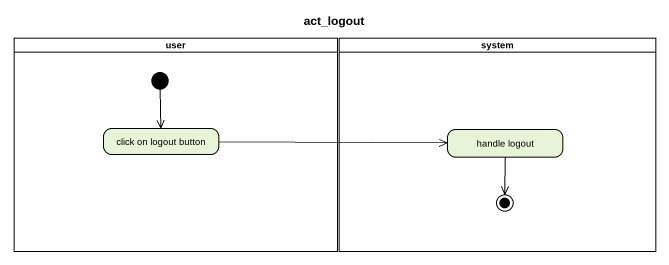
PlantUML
@startuml
title act_logout
hide empty description
state user <<partition>> {
  state "click on logout button" as click_on_logout_button
  [*] --> click_on_logout_button
}
state system <<partition>> {
  state "handle logout" as handle_logout
  handle_logout --> [*]
}
click_on_logout_button -right-> handle_logout
@enduml
